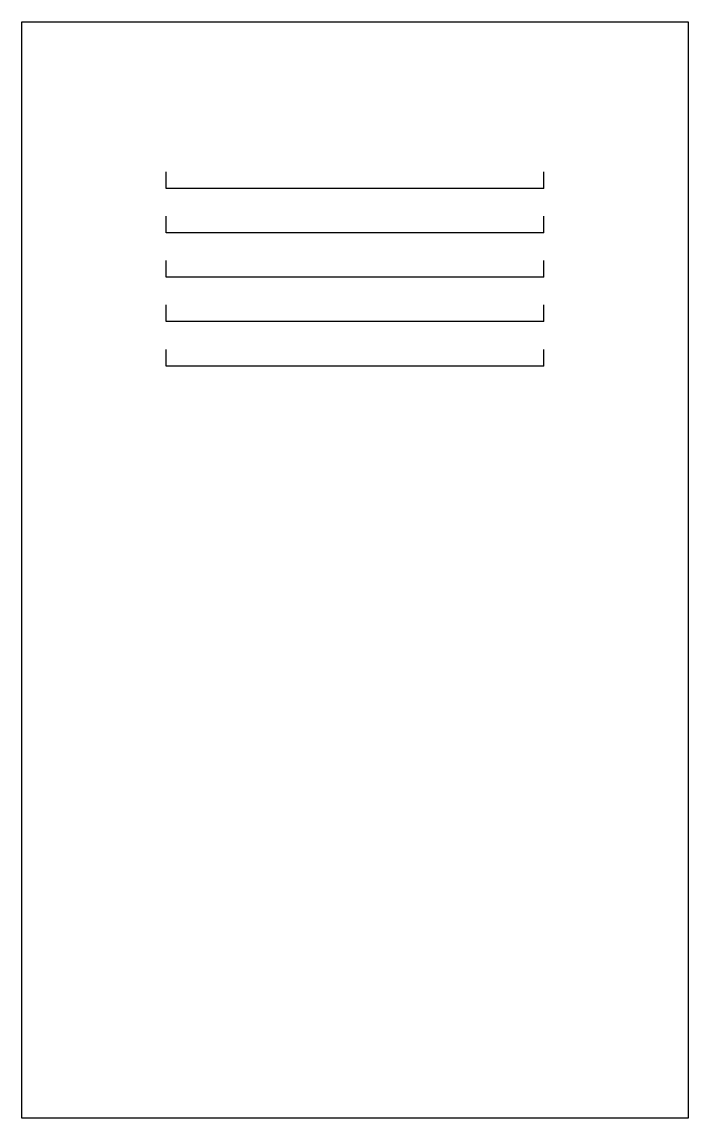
# Model space of a CAD drawing. Extents: x 23.4 to 29.4, y 0 to 9.88.
import ezdxf

# ---------------------------------------------------------------- set-up
doc = ezdxf.new("R2010")
doc.units = 0
doc.layers.add('MODELSKETCH_VISIBLE', color=7, linetype='CONTINUOUS')

msp = doc.modelspace()

# ---------------------------------------------------------------- linework, layer by layer
at = {"layer": 'MODELSKETCH_VISIBLE'}
for p, q in [((23.4, 0), (23.4, 9.875)), ((23.4, 9.875), (29.4, 9.875)), ((29.4, 9.875), (29.4, 0)), ((24.7, 8.375), (24.7, 8.525)), ((28.1, 8.375), (28.1, 8.525)), ((28.1, 8.375), (24.7, 8.375)), ((24.7, 7.975), (24.7, 8.125)), ((28.1, 7.975), (28.1, 8.125)), ((28.1, 7.975), (24.7, 7.975)), ((24.7, 7.575), (24.7, 7.725)), ((28.1, 7.575), (28.1, 7.725)), ((28.1, 7.575), (24.7, 7.575)), ((24.7, 7.175), (24.7, 7.325)), ((28.1, 7.175), (28.1, 7.325)), ((28.1, 7.175), (24.7, 7.175)), ((24.7, 6.775), (24.7, 6.925)), ((28.1, 6.775), (28.1, 6.925)), ((28.1, 6.775), (24.7, 6.775)), ((29.4, 0), (23.4, 0))]:
    msp.add_line(p, q, dxfattribs=at)

doc.saveas('drawing.dxf')
